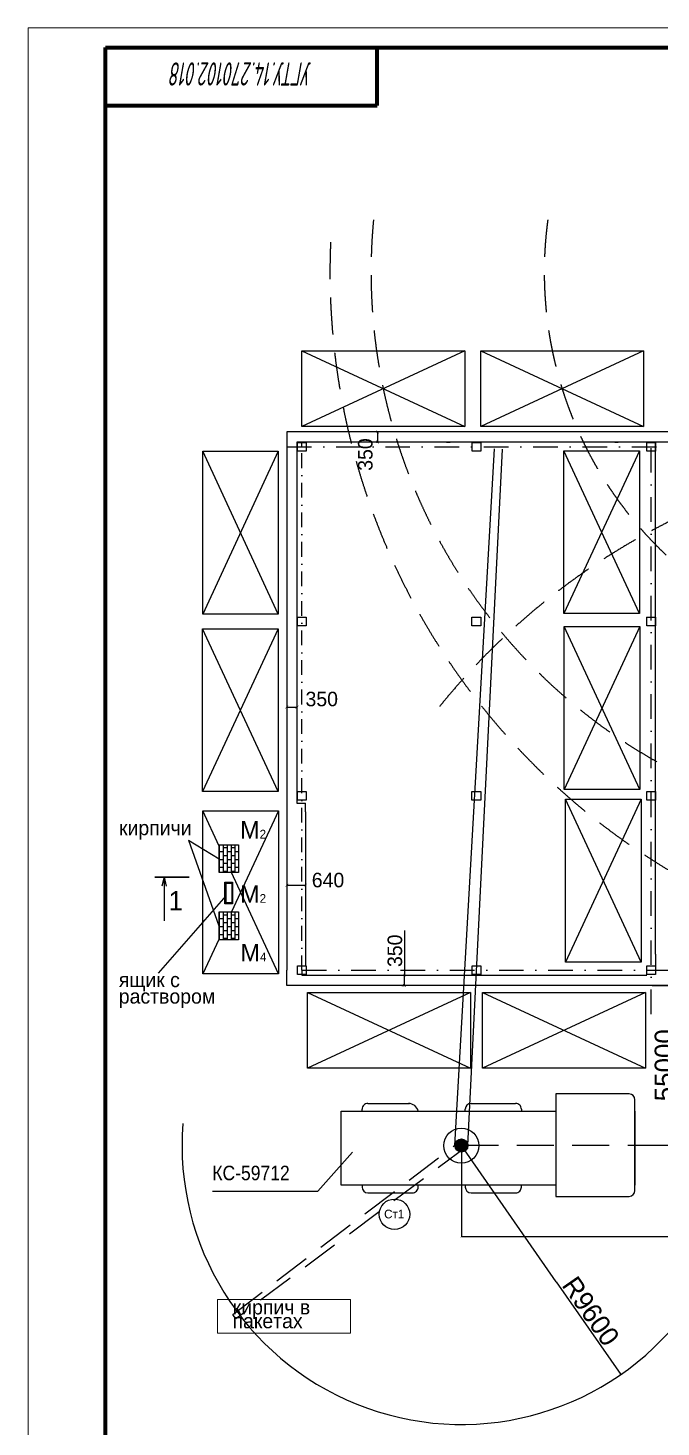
# Model space of a CAD drawing. Header units: millimetres. Extents: x 393648 to 561848, y 30 to 118830.
# Drawn here: x 393648 to 426280, y 46645 to 118830 of the extents above; entities that cross this region are included whole.
import ezdxf

# ---------------------------------------------------------------- set-up
doc = ezdxf.new("R2010")
doc.units = ezdxf.units.MM
doc.linetypes.add('DASHED2', pattern=[9.525, 6.35, -3.175])
doc.linetypes.add('штрихпунктирная', pattern=[25.4, 12.7, -6.35, 0, -6.35])
for name, color, linetype, lineweight in [('Text', 251, 'Continuous', 15), ('размеры', 251, 'Continuous', 9), ('размеры для к', 18, 'Continuous', 25)]:
    doc.layers.add(name, color=color, linetype=linetype, lineweight=lineweight)
doc.styles.add('STYLE2', font='ESKD.SHX', dxfattribs={"width": 0.7, "oblique": 10, "height": 250})
doc.dimstyles.new('Копия ISO-25', dxfattribs={"dimtxt": 150, "dimasz": 100, "dimexe": 1.25, "dimexo": 0.625, "dimgap": 100, "dimtad": 1, "dimtxsty": 'Standard', "dimblk": 'ARCHTICK', "dimcen": 2.5, "dimclrd": 5, "dimclre": 5, "dimclrt": 5, "dimadec": 0, "dimazin": 0, "dimtfac": 1, "dimtmove": 1, "dimatfit": 3, "dimfxl": 1.25, "dimarcsym": 0})

# ---------------------------------------------------------------- blocks, each defined once
blk = doc.blocks.new('_ArchTick')
at = {"color": 0, "linetype": 'ByBlock', "const_width": 0.15}
blk.add_lwpolyline([(-0.5, -0.5), (0.5, 0.5)], dxfattribs=at)
blk = doc.blocks.new('*D5')
at = {"color": 0, "lineweight": -2, "transparency": 16777216}
for p, q in [((425828, 69432), (427061, 69432)), ((427060, 69432), (427060, 61191)), ((425828, 61191), (427061, 61191))]:
    blk.add_line(p, q, dxfattribs=at)
at = {"layer": 'Defpoints', "color": 0, "transparency": 16777216}
for p in [(425828, 69432), (425828, 61191), (427060, 61191)]:
    blk.add_point(p, dxfattribs=at)
at = {"color": 0, "lineweight": -2, "transparency": 16777216, "xscale": 100, "yscale": 100, "zscale": 100}
for p, rotation in [((427060, 69432), 90), ((427060, 61191), 270)]:
    blk.add_blockref('_ArchTick', p, dxfattribs=dict(at, rotation=rotation))
at = {"color": 0, "transparency": 16777216, "insert": (426460, 65311), "char_height": 1000, "attachment_point": 5, "rotation": 90}
blk.add_mtext('55000', dxfattribs=at)
blk = doc.blocks.new('*D7')
at = {"color": 0, "lineweight": -2, "transparency": 16777216}
blk.add_line((420875, 54141), (424202, 49348), dxfattribs=at)
at = {"layer": 'Defpoints', "color": 0, "transparency": 16777216}
for p in [(415990, 61180), (424202, 49348)]:
    blk.add_point(p, dxfattribs=at)
at = {"color": 0, "lineweight": -2, "transparency": 16777216, "xscale": 100, "yscale": 100, "zscale": 100, "rotation": 304.7637966516641}
blk.add_blockref('_ArchTick', (424202, 49348), dxfattribs=at)
at = {"color": 0, "transparency": 16777216, "insert": (422661, 52621), "char_height": 1000, "attachment_point": 5, "rotation": 304.7638}
blk.add_mtext('R9600', dxfattribs=at)
blk = doc.blocks.new('*D67')
at = {"color": 0, "lineweight": -2, "transparency": 16777216}
for p, q in [((415989, 61163), (415989, 56466)), ((442864, 61191), (442864, 56466)), ((415989, 56467), (442864, 56467))]:
    blk.add_line(p, q, dxfattribs=at)
at = {"layer": 'Defpoints', "color": 0, "transparency": 16777216}
for p in [(415989, 61164), (442864, 61191), (442864, 56467)]:
    blk.add_point(p, dxfattribs=at)
at = {"color": 0, "lineweight": -2, "transparency": 16777216, "xscale": 100, "yscale": 100, "zscale": 100, "rotation": 180}
blk.add_blockref('_ArchTick', (415989, 56467), dxfattribs=at)
at = {"color": 0, "lineweight": -2, "transparency": 16777216, "xscale": 100, "yscale": 100, "zscale": 100}
blk.add_blockref('_ArchTick', (442864, 56467), dxfattribs=at)
at = {"color": 0, "transparency": 16777216, "insert": (429427, 57067), "char_height": 1000, "attachment_point": 5}
blk.add_mtext('17900', dxfattribs=at)

msp = doc.modelspace()

# ---------------------------------------------------------------- hatches: boundary and pattern name
h = msp.add_hatch()
h.set_pattern_fill('AR-B816', color=256, angle=90, style=0)
h.set_pattern_definition([(90, (477080.83, 317521.56), (-203.2, 1e-14), []), (180, (477080.83, 317521.56), (-203.2, -203.2), [203.2, -203.2])])
h.paths.add_polyline_path([(404493.203, 76685.976), (403507.911, 76685.976), (403507.911, 75251.972), (404493.203, 75251.972)])
h = msp.add_hatch()
h.set_pattern_fill('AR-B816', color=256, angle=90, style=0)
h.set_pattern_definition([(90, (477080.83, 314056.69), (-203.2, 1e-14), []), (180, (477080.83, 314056.69), (-203.2, -203.2), [203.2, -203.2])])
h.paths.add_polyline_path([(404493.203, 73221.105), (403507.911, 73221.105), (403507.911, 71787.1), (404493.203, 71787.1)])
for points in [[(415654.472, 61163.81, 1), (416324.045, 61163.81, 1)], [(415654.472, 61163.81, 1), (416324.045, 61163.81, 1)], [(415655.065, 61179.614, 1), (416324.638, 61179.614, 1)]]:
    msp.add_hatch(color=0).paths.add_polyline_path(points)

# ---------------------------------------------------------------- linework, layer by layer
at = {"color": 0}
for p, q in [((407762.853, 102164.62), (416162.853, 102164.62)), ((407762.853, 98264.62), (407762.853, 102164.62)), ((407762.853, 102164.62), (416162.853, 98264.62)), ((416162.853, 102164.62), (407762.853, 98264.62)), ((416162.853, 102164.62), (416162.853, 98264.62)), ((416983.997, 102164.62), (425383.997, 102164.62)), ((416983.997, 98264.62), (416983.997, 102164.62)), ((416983.997, 102164.62), (425383.997, 98264.62)), ((425383.997, 102164.62), (416983.997, 98264.62)), ((425383.997, 102164.62), (425383.997, 98264.62)), ((416162.853, 98264.62), (407762.853, 98264.62)), ((425383.997, 98264.62), (416983.997, 98264.62)), ((411612.788, 97992.019), (411663.935, 97992.019)), ((411612.788, 97467.019), (411663.935, 97467.019)), ((411662.06, 97992.019), (411662.06, 97467.019)), ((402652.423, 88588.073), (402652.423, 96988.073)), ((402652.423, 96988.073), (406552.423, 96988.073)), ((406552.423, 96988.073), (402652.423, 88588.073)), ((406552.423, 88588.073), (402652.423, 96988.073)), ((406552.423, 96988.073), (406552.423, 88588.073)), ((415654.472, 61163.81), (417692.184, 97123.51)), ((416324.045, 61163.81), (418115.616, 97100.957)), ((421276.007, 88619.947), (421276.007, 97019.947)), ((421276.007, 97019.947), (425176.007, 97019.947)), ((425176.007, 97019.947), (421276.007, 88619.947)), ((425176.007, 88619.947), (421276.007, 97019.947)), ((425176.007, 97019.947), (425176.007, 88619.947)), ((406552.423, 88588.073), (402652.423, 88588.073)), ((425176.007, 88619.947), (421276.007, 88619.947)), ((402642.16, 79432.82), (402642.16, 87832.82)), ((402642.16, 87832.82), (406542.16, 87832.82)), ((406542.16, 87832.82), (402642.16, 79432.82)), ((406542.16, 79432.82), (402642.16, 87832.82)), ((406542.16, 87832.82), (406542.16, 79432.82)), ((421293.4, 79541.465), (421293.4, 87941.465)), ((421293.4, 87941.465), (425193.4, 87941.465)), ((425193.4, 87941.465), (421293.4, 79541.465)), ((425193.4, 79541.465), (421293.4, 87941.465)), ((425193.4, 87941.465), (425193.4, 79541.465)), ((406989.851, 84101.081), (406989.851, 83785.79)), ((406989.851, 83787.665), (407514.851, 83787.665)), ((407514.851, 84101.081), (407514.851, 83785.79)), ((406542.16, 79432.82), (402642.16, 79432.82)), ((425193.4, 79541.465), (421293.4, 79541.465)), ((407514.851, 79212.019), (407514.851, 78837.019)), ((407514.851, 78837.019), (407949.851, 78837.019)), ((421355.581, 70634.904), (421355.581, 79034.904)), ((421355.581, 79034.904), (425255.581, 79034.904)), ((425255.581, 79034.904), (421355.581, 70634.904)), ((425255.581, 70634.904), (421355.581, 79034.904)), ((425255.581, 79034.904), (425255.581, 70634.904)), ((402663.061, 70030.213), (402663.061, 78430.213)), ((402663.061, 78430.213), (406563.061, 78430.213)), ((403507.911, 76610.538), (402663.061, 78430.213)), ((406563.061, 78430.213), (404144.547, 73221.105)), ((406563.061, 78430.213), (406563.061, 70030.213)), ((406563.061, 70030.213), (404138.674, 75251.972)), ((406989.851, 74600.301), (406989.851, 74601.238)), ((406989.851, 74599.363), (407949.851, 74599.363)), ((407949.851, 74600.301), (407949.851, 74601.238)), ((413059.715, 72268.071), (413059.715, 69957.019)), ((403485.292, 71801.172), (402663.061, 70030.213)), ((406563.061, 70030.213), (402663.061, 70030.213)), ((425255.581, 70634.904), (421355.581, 70634.904)), ((412919.26, 69957.019), (413061.59, 69957.019)), ((412919.26, 69431.934), (413061.59, 69431.934)), ((413059.715, 69431.934), (413059.715, 69957.019)), ((408059.09, 69055.874), (416459.09, 69055.874)), ((408059.09, 65155.874), (408059.09, 69055.874)), ((408059.09, 69055.874), (416459.09, 65155.874)), ((416459.09, 69055.874), (408059.09, 65155.874)), ((416459.09, 69055.874), (416459.09, 65155.874)), ((417078.747, 69055.874), (425478.747, 69055.874)), ((417078.747, 65155.874), (417078.747, 69055.874)), ((417078.747, 69055.874), (425478.747, 65155.874)), ((425478.747, 69055.874), (417078.747, 65155.874)), ((425478.747, 69055.874), (425478.747, 65155.874)), ((416459.09, 65155.874), (408059.09, 65155.874)), ((425478.747, 65155.874), (417078.747, 65155.874)), ((424639.094, 63829.95), (420851.655, 63829.95)), ((420851.655, 63829.95), (420851.655, 58545.98)), ((424939.094, 58845.98), (424939.094, 63529.95)), ((409789.024, 59129.425), (409789.024, 62940.05)), ((409789.024, 62940.05), (420851.655, 62939.594)), ((410869.708, 62940.005), (410869.708, 63041.846)), ((411170.073, 63341.846), (413318.177, 63339.229)), ((416188.116, 62939.786), (416188.116, 63041.992)), ((416488.116, 63341.992), (418782.063, 63341.992)), ((419082.063, 63041.98), (419082.059, 62939.667)), ((424939.024, 62939.425), (424939.024, 59129.425)), ((408597.088, 58812.435), (410370.013, 60830.339)), ((420875.187, 54141.051), (415989.258, 61163.81)), ((420851.655, 59129.425), (409789.024, 59129.425)), ((410869.708, 59129.47), (410869.708, 59027.263)), ((411169.708, 58727.263), (413463.655, 58727.263)), ((413763.655, 59027.276), (413763.651, 59129.589)), ((416188.116, 59129.689), (416188.116, 59027.483)), ((416488.116, 58727.483), (418782.063, 58727.483)), ((419082.063, 59027.495), (419082.059, 59129.808)), ((420851.655, 58545.98), (424639.094, 58545.98)), ((404364.96, 52231.158), (404201.9, 52451.777))]:
    msp.add_line(p, q, dxfattribs=at)
at = {"color": 0, "ltscale": 100}
for p, q in [((472361.557, 97992.019), (406989.851, 97992.019)), ((417534.851, 97992.019), (406989.851, 97992.019)), ((425769.851, 97467.019), (407514.851, 97467.019))]:
    msp.add_line(p, q, dxfattribs=at)
at = {"color": 0, "ltscale": 60}
for p, q in [((406989.851, 97992.019), (406989.851, 70212.019)), ((407514.851, 97467.019), (407514.851, 97212.019)), ((415224.851, 97467.019), (415404.851, 97467.019)), ((462567.86, 97467.019), (419934.851, 97467.019)), ((423894.851, 97467.019), (424074.851, 97467.019)), ((425994.851, 87987.019), (425994.851, 97467.019)), ((407514.851, 97212.019), (407514.851, 79212.019)), ((407544.851, 97437.019), (407994.851, 97437.019)), ((407544.851, 96987.019), (407544.851, 97437.019)), ((407994.851, 96987.019), (407544.851, 96987.019)), ((407769.851, 97212.019), (407769.851, 97437.019)), ((407994.851, 97437.019), (407994.851, 96987.019)), ((416544.851, 97437.019), (416994.851, 97437.019)), ((416544.851, 96987.019), (416544.851, 97437.019)), ((416994.851, 96987.019), (416544.851, 96987.019)), ((416994.851, 97437.019), (416994.851, 96987.019)), ((425544.851, 97437.019), (425994.851, 97437.019)), ((425544.851, 96987.019), (425544.851, 97437.019)), ((425994.851, 96987.019), (425544.851, 96987.019)), ((425994.851, 97437.019), (425994.851, 96987.019)), ((425994.851, 93057.016), (425994.851, 93237.016)), ((425994.851, 78413.489), (425994.851, 88992.019)), ((407544.851, 88437.019), (407994.851, 88437.019)), ((407544.851, 87987.019), (407544.851, 88437.019)), ((407994.851, 88437.019), (407994.851, 87987.019)), ((416536.824, 88437.019), (416986.824, 88437.019)), ((416536.824, 87987.019), (416536.824, 88437.019)), ((416986.824, 88437.019), (416986.824, 87987.019)), ((425531.89, 88437.019), (425981.89, 88437.019)), ((425544.851, 87987.019), (425544.851, 88437.019)), ((425994.851, 88437.019), (425994.851, 88617.019)), ((425994.851, 88437.019), (425994.851, 87987.019)), ((407994.851, 87987.019), (407544.851, 87987.019)), ((416986.824, 87987.019), (416536.824, 87987.019)), ((425994.851, 87987.019), (425544.851, 87987.019)), ((425994.851, 83606.081), (425994.851, 83786.081)), ((407544.851, 79437.019), (407994.851, 79437.019)), ((407544.851, 78987.019), (407544.851, 79437.019)), ((407994.851, 79437.019), (407994.851, 78987.019)), ((416536.824, 79437.019), (416986.824, 79437.019)), ((416536.824, 78987.019), (416536.824, 79437.019)), ((416986.824, 79437.019), (416986.824, 78987.019)), ((425544.851, 79437.019), (425994.851, 79437.019)), ((425544.851, 78987.019), (425544.851, 79437.019)), ((425994.851, 79437.019), (425994.851, 78987.019)), ((407994.851, 78987.019), (407544.851, 78987.019)), ((407949.851, 78387.019), (407949.851, 78837.019)), ((416986.824, 78987.019), (416536.824, 78987.019)), ((425994.851, 78987.019), (425544.851, 78987.019)), ((425994.851, 71049.398), (425994.851, 78987.019)), ((407949.851, 78387.019), (407949.851, 70437.019)), ((406989.851, 69432.019), (406989.851, 70212.019)), ((407544.851, 70437.019), (407994.851, 70437.019)), ((407544.851, 69987.019), (407544.851, 70437.019)), ((407769.851, 70212.019), (407769.851, 70437.019)), ((407994.851, 70437.019), (407994.851, 69987.019)), ((416544.851, 70437.019), (416994.851, 70437.019)), ((416544.851, 69987.019), (416544.851, 70437.019)), ((416671.869, 70437.019), (416851.869, 70437.019)), ((416994.851, 70437.019), (416994.851, 69987.019)), ((425544.851, 70437.019), (425994.851, 70437.019)), ((425544.851, 69987.019), (425544.851, 70437.019)), ((425994.851, 70437.019), (425994.851, 69987.019)), ((434124.851, 69431.633), (406989.851, 69432.019)), ((407994.851, 69987.019), (407544.851, 69987.019)), ((407769.851, 69957.019), (425544.851, 69957.019)), ((412291.869, 69957.019), (412471.869, 69957.019)), ((416994.851, 69987.019), (416544.851, 69987.019)), ((421051.869, 69957.019), (421231.869, 69957.019)), ((425994.851, 69987.019), (425544.851, 69987.019))]:
    msp.add_line(p, q, dxfattribs=at)
at = {"color": 0, "linetype": 'штрихпунктирная', "ltscale": 100}
for p, q in [((425769.851, 67945.515), (425769.851, 97779.286)), ((406989.851, 97212.019), (472329.851, 97212.019)), ((407769.851, 70212.019), (472329.851, 70212.019))]:
    msp.add_line(p, q, dxfattribs=at)
at = {"color": 0, "linetype": 'штрихпунктирная', "ltscale": 60}
for p, q in [((407769.851, 70212.019), (407769.851, 97212.019)), ((425994.851, 71049.398), (425994.851, 69957.019)), ((407769.851, 70212.019), (407769.851, 69957.019))]:
    msp.add_line(p, q, dxfattribs=at)
for p, q in [((401918.004, 76931.96), (403485.292, 72504.102)), ((401918.004, 76931.96), (403507.911, 75968.974)), ((400665.49, 75009.411), (400552.876, 74544.393)), ((400665.49, 75009.411), (400665.49, 72761.14)), ((400665.49, 75009.411), (400778.104, 74544.393)), ((400383.188, 70056.089), (403858.291, 74044.303))]:
    msp.add_line(p, q)
at = {"lineweight": 30}
msp.add_line((400184.027, 75009.411), (401959.785, 75009.411), dxfattribs=at)
at = {"color": 0, "linetype": 'DASHED2', "ltscale": 300}
for p, q in [((404201.9, 52451.777), (415655.097, 61184.267)), ((416324.012, 61159.156), (404364.96, 52231.158)), ((415989.851, 61179.614), (466744.149, 61237.358))]:
    msp.add_line(p, q, dxfattribs=at)
at = {"color": 0, "linetype": 'ByBlock', "lineweight": 20}
for p, q in [((403419.428, 53218.388), (410267.198, 53218.388)), ((403419.428, 51493.187), (403419.428, 53218.388)), ((410267.198, 53218.388), (410267.198, 51493.187)), ((410267.198, 51493.187), (403419.428, 51493.187))]:
    msp.add_line(p, q, dxfattribs=at)
for points in [[(403507.911, 76685.976), (404493.203, 76685.976), (404493.203, 75251.972), (403507.911, 75251.972)], [(403796.16, 74757.603), (404195.586, 74757.603), (404195.586, 73636.745), (403796.16, 73636.745)], [(403858.291, 74700.173), (404150.803, 74700.173), (404150.803, 73694.184), (403858.291, 73694.184)], [(403508.116, 73221.424), (404493.408, 73221.424), (404493.408, 71787.419), (403508.116, 71787.419)]]:
    msp.add_lwpolyline(points, close=True)
at = {"color": 0}
for centre, radius in [((415989.258, 61163.81), 905.999), ((415989.258, 61163.81), 334.786), ((415989.258, 61163.81), 334.786), ((415989.851, 61179.614), 334.786), ((412541.86, 57621.595), 785.282)]:
    msp.add_circle(centre, radius, dxfattribs=at)
at = {"color": 0, "linetype": 'DASHED2', "ltscale": 300}
for centre, radius, start, end in [((445214.021, 106242.832), 36000, 177.55440322, 14.71368697), ((440357.643, 106233.092), 29025.611, 174.68284349, 5.31715651), ((440357.643, 106233.092), 20096.037, 172.30812625, 7.69187375), ((442864.12, 61191.151), 36000, 352.48291811, 141.9323603)]:
    msp.add_arc(centre, radius, start, end, dxfattribs=at)
at = {"color": 0}
for centre, radius, start, end in [((424639.094, 63529.95), 300, 0, 90), ((411169.708, 63041.846), 300, 89.93020855, 180), ((413253.52, 62817.766), 524.544, 13.46272017, 88.89384892), ((416488.116, 63041.992), 300, 90, 180), ((418782.063, 63041.992), 300, 359.99763631, 90), ((415989.851, 61179.614), 14402.31, 175.51867912, 320.54388157), ((411169.708, 59027.263), 300, 180, 270), ((413463.655, 59027.263), 300, 270, 0.00236369), ((416488.116, 59027.483), 300, 180, 270), ((418782.063, 59027.483), 300, 270, 0.00236369), ((424639.094, 58845.98), 300, 270, 0)]:
    msp.add_arc(centre, radius, start, end, dxfattribs=at)
at = {"layer": 'Text', "color": 0, "lineweight": 90, "ltscale": 100}
for p, q in [((411648.231, 114830.055), (411648.231, 117830.055)), ((397648.231, 114830.055), (411648.231, 114830.055))]:
    msp.add_line(p, q, dxfattribs=at)
at = {"layer": 'размеры'}
for p, q in [((393648.231, 118830.055), (393648.231, 30.055)), ((561848.231, 118830.055), (393648.231, 118830.055))]:
    msp.add_line(p, q, dxfattribs=at)
at = {"layer": 'размеры', "lineweight": 90}
for p, q in [((397648.231, 1030.055), (397648.231, 117830.055)), ((397648.231, 117830.055), (560848.231, 117830.055))]:
    msp.add_line(p, q, dxfattribs=at)
at = {"layer": 'размеры для к', "color": 0, "lineweight": 25}
msp.add_line((403159.287, 58812.435), (408597.088, 58812.435), dxfattribs=at)

# ---------------------------------------------------------------- block references
at = {"color": 0, "xscale": 150, "yscale": 150, "zscale": 150}
for p, rotation in [((411662.06, 97992.019), 90), ((411662.06, 97467.019), 270), ((406989.851, 83787.665), 180), ((406989.851, 74599.363), 180), ((413059.715, 69957.019), 90), ((413059.715, 69431.934), 270)]:
    msp.add_blockref('_ArchTick', p, dxfattribs=dict(at, rotation=rotation))
for p in [(407514.851, 83787.665), (407949.851, 74599.363)]:
    msp.add_blockref('_ArchTick', p, dxfattribs=at)

# ---------------------------------------------------------------- texts
at = {"color": 0}
for s, p in [('кирпичи ', (398339.027, 77181.726)), ('ящик с ', (398328.391, 69340.668)), ('раствором', (398328.391, 68490.722)), ('кирпич в ', (404201.9, 52451.777)), ('пакетах', (404189.817, 51740.294))]:
    msp.add_text(s, height=750, dxfattribs=at).set_placement(p)
at = {"color": 0, "width": 0.9}
msp.add_text('КС-59712', height=750, dxfattribs=at).set_placement((403150.871, 59377.407))
at = {"color": 0, "char_height": 750, "attachment_point": 5, "rotation": 90}
for insert in [(411039.84, 96821.954), (412564.367, 71217.501)]:
    msp.add_mtext('350', dxfattribs=dict(at, insert=insert))
at = {"color": 0, "char_height": 750, "attachment_point": 5}
for s, insert in [('350', (408790.414, 84202.499)), ('640', (409114.092, 74861.863))]:
    msp.add_mtext(s, dxfattribs=dict(at, insert=insert))
at = {"color": 0, "ltscale": 60, "char_height": 900, "width": 2574.33697, "attachment_point": 1}
for s, insert in [('М{\\H0.5x;2}', (404585.088, 77908.943)), ('М{\\H0.5x;2}', (404585.088, 74591.271)), ('М{\\H0.5x;4}', (404602.724, 71572.185))]:
    msp.add_mtext(s, dxfattribs=dict(at, insert=insert))
at = {"insert": (401264.492, 73799.912), "char_height": 1000, "attachment_point": 5}
msp.add_mtext('1', dxfattribs=at)
at = {"color": 0, "insert": (412004.323, 57859.353), "char_height": 450, "width": 2135.53165, "attachment_point": 1}
msp.add_mtext('Ст1', dxfattribs=at)
at = {"layer": 'размеры', "ltscale": 100, "insert": (404643.561, 116458.806), "char_height": 1200, "width": 15707.2954, "attachment_point": 5, "rotation": 180, "style": 'STYLE2'}
msp.add_mtext('УГТУ.14.270102.018', dxfattribs=at)

# ---------------------------------------------------------------- dimensions: what is measured, and where the dimension line sits
at = {"color": 0}
dim = msp.add_linear_dim(base=(427059.999, 61190.806), p1=(425827.818, 69431.88), p2=(425827.807, 61190.806), angle=90, text='55000', dimstyle='Копия ISO-25', override={"dimtxt": 1000, "dimclrd": 0, "dimclre": 0, "dimclrt": 0}, dxfattribs=at)
dim.commit()
dim.dimension.update_dxf_attribs({"geometry": '*D5', "text_midpoint": (426459.999, 65311.343)})
dim = msp.add_linear_dim(base=(442864.12, 56467.308), p1=(415989.258, 61163.81), p2=(442864.12, 61191.151), text='17900', dimstyle='Копия ISO-25', override={"dimtxt": 1000, "dimclrd": 0, "dimclre": 0, "dimclrt": 0}, dxfattribs=at)
dim.commit()
dim.dimension.update_dxf_attribs({"geometry": '*D67', "text_midpoint": (429426.689, 57067.308)})
dim = msp.add_radius_dim(center=(415989.851, 61179.614), mpoint=(424201.971, 49347.977), text='R9600', dimstyle='Копия ISO-25', override={"dimtxt": 1000, "dimclrd": 0, "dimclre": 0, "dimclrt": 0}, dxfattribs=at)
dim.commit()
dim.dimension.update_dxf_attribs({"geometry": '*D7', "text_midpoint": (422167.628, 52278.963), "dimtype": 164})

doc.saveas('drawing.dxf')
